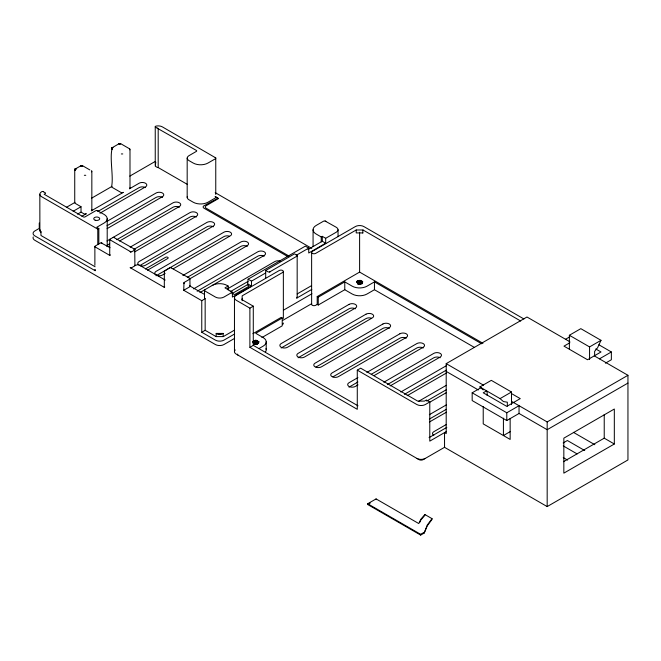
<?xml version="1.0" encoding="UTF-8"?>
<svg xmlns="http://www.w3.org/2000/svg" width="661" height="661" viewBox="0 0 661 661"><rect width="100%" height="100%" fill="white"/><g stroke="black" fill="none" stroke-linecap="round" stroke-linejoin="round"><path stroke-width="0.99" d="M81.03 165.729C84.434 165.581 78.808 165.845 82.369 166.043C81.51 165.424 80.973 165.647 82.501 165.729M119.112 143.883C123.367 143.437 116.642 144.04 120.525 143.569L129.994 149.064L129.994 188.063M164.663 286.601A1.198 0.694 0 0 0 164.663 287.576L130.11 267.622A1.198 0.694 0 0 0 131.803 267.622L134.555 266.036A1.198 0.694 0 0 0 134.902 265.631L134.745 249.288L113.675 237.373A1.198 0.694 0 0 0 112.824 237.572M362.377 282.825L362.567 281.338L362.377 282.825L359.964 283.941M80.113 166.208L75.337 168.968L74.792 169.695L75.09 170.497L75.941 169.026L75.337 168.968L74.734 169.96L74.734 201.96M75.081 169.199L75.428 168.96L74.9 170.356L75.081 169.199L75.767 169.125L74.776 170.191L75.635 168.935L74.734 169.96L74.966 169.307L75.263 169.018L74.9 170.356M111.734 185.923C113.634 175.619 109.148 156.087 112.51 147.56C111.618 147.486 111.684 149.716 112.196 148.585C113.692 145.817 110.594 150.882 112.337 147.61L119.327 143.569L120.666 143.693M111.891 148.998C112.643 146.122 112.006 149.419 111.957 147.948L112.254 147.659M362.707 281.751L362.484 282.569A3.107 1.793 0 0 1 361.03 283.486L357.593 283.437M120.525 143.569L119.195 143.693M111.775 148.469C112.585 146.916 112.279 148.081 111.783 148.328M82.038 165.498L80.948 165.977L81.766 165.861M164.316 287.089L164.333 271.208L169.753 267.746A1.198 0.694 0 0 1 170.604 267.548L189.872 278.421L190.029 286.353M74.792 169.695L75.205 169.092L74.784 169.827M253.337 342.481L254.791 341.605L257.236 341.919M254.006 343.811L257.443 344.05L254.006 343.588C261.211 345.637 257.013 337.341 252.766 341.679M359.609 283.9L360.542 283.858C364.789 281.834 358.055 279.025 356.618 281.974M361.997 282.677L362.038 282.255M80.923 166.151L81.766 165.952M119.079 144.123L119.327 143.569L120.509 143.768M256.542 340.324L254.51 340.589L253.287 341.861L254.873 340.655L258.162 341.456M362.6 282.156C361.162 278.463 351.991 283.305 360.427 280.347M189.988 278.587L189.682 278.273L190.029 278.768A1.198 0.694 0 0 1 189.682 279.256L184.593 282.189A1.198 0.694 -60 0 0 183.989 282.825L183.741 290.27L201.762 300.672L205.158 298.714L205.158 330.293L215.445 336.234A5.999 3.462 0 0 0 216.188 336.598L223.17 336.598A5.999 3.462 0 0 0 223.922 336.234L234.589 330.079M94.92 270.44L94.92 269.795L95.234 270.746L34.81 235.861A5.999 3.462 0 0 1 34.81 230.97L39.255 228.392L39.255 223.013M95.234 269.771L94.92 270.151M258.154 342.233L257.443 343.472L254.369 343.737M359.138 283.908L357.89 283.949L360.964 283.693C364.343 281.421 358.047 279.173 356.651 281.702M91.689 171.877L91.689 171.059M129.853 149.84L129.539 148.94M183.857 283.106L183.741 283.66L183.989 282.825M112.081 148.163L112.155 147.75M424.197 533.055L427.279 525.032L432.03 518.662L424.883 514.531L420.908 519.141L418.777 523.562L376.084 498.915L367.706 503.748L367.706 504.525L420.652 535.096L424.197 533.055L427.279 525.809L432.03 519.439L432.03 518.662M255.832 340.299L257.443 341.117L258.154 342.357M359.716 280.322L361.327 281.264M357.221 282.503L357.89 281.875L357.171 282.396M258.492 342.803L258.682 341.316L258.715 342.448L257.732 343.414M569.369 348.868L569.369 335.259L580.812 328.657L601.006 340.316L597.635 347.669L594.619 351.363L594.619 355.453M74.809 170.117L75.941 169.026M111.808 148.75L112.51 148.047M419.628 522.57L420.908 519.918L424.883 515.307L424.883 514.531M253.337 341.621L254.006 340.869M253.337 342.596L254.006 341.853L253.477 342.365M357.221 281.644L359.865 280.892L362.567 282.313M357.221 282.619L357.89 281.875M75.09 169.522L75.205 169.092M357.361 282.387L359.865 281.875L361.98 282.619M357.361 283.371L358.254 282.71L357.361 283.247M74.9 169.72L75.718 168.935M111.899 148.361L112.717 147.577L112.073 147.841M204.588 290.063L205.05 289.601L204.588 290.063A1.801 1.041 0 0 0 205.05 291.063L215.445 297.062A5.999 3.462 0 0 0 223.922 297.062L232.399 292.17L232.399 297.062L251.486 286.048L251.486 281.148L265.689 272.952M241.852 299.193L242.157 298.78M265.689 270.506L294.525 253.857L296.64 255.08A1.801 1.041 0 0 1 297.103 256.08L269.548 271.993A1.801 1.041 0 0 1 267.804 271.729L265.689 270.506L265.689 278.107M252.733 341.952L255.369 340.845L258.096 341.621M155.789 162.193L155.302 165.721A1.198 0.694 0 0 0 155.591 166.423L157.219 167.365A1.198 0.694 0 0 0 158.194 167.564L187.484 184.469M254.791 340.754L255.477 340.332L254.791 340.754L257.071 341.035M359.138 280.603L358.675 280.768L359.609 280.603L359.022 280.413M357.584 283.156L358.254 282.71M251.486 286.048L248.09 284.09L247.437 284.569A0.901 0.521 0 0 0 247.668 285.065L248.726 285.684A0.901 0.521 0 0 1 248.726 286.411L235.159 294.252A0.901 0.521 0 0 1 233.887 294.252L232.251 293.302M296.64 256.551L297.103 256.08M253.7 343.53L253.7 343.009L255.245 342.538L257.749 343.315L254.303 342.712M112.114 147.924L112.932 147.667M134.827 265.292L135.406 265.334A0.901 0.521 0 0 0 136.042 265.177L138.372 264.565L165.192 280.049M247.668 284.337L248.09 279.19L305.332 246.14L308.728 248.098L308.728 252.998L325.683 243.207L325.683 238.307L336.284 232.193A5.999 3.462 0 0 0 336.284 227.293L325.096 221.03A1.801 1.041 0 0 0 323.353 221.295L316.148 225.459A10.493 6.056 0 0 0 316.148 234.027L321.238 236.96L322.295 236.349L325.683 238.307M134.902 265.631L135.406 265.334L134.91 265.515M66.348 207.372L75.09 202.324A1.198 0.694 0 0 0 75.09 203.299L81.022 206.728L81.022 212.115L77.511 214.147M91.606 198.176L112.081 186.352A1.198 0.694 0 0 0 112.081 187.327L120.781 192.351A1.801 1.041 0 0 0 123.318 192.351L91.309 210.834A1.801 1.041 0 0 0 91.59 209.578M129.812 176.115L153.955 162.176A5.999 3.462 0 0 1 155.203 161.623M73.156 211.272L81.022 206.728M81.898 216.263L86.327 213.71A1.801 1.041 0 0 1 83.782 213.71L81.022 212.115M98.051 211.346L139.116 187.633A4.495 2.594 0 0 1 145.478 187.633M99.951 213.189L145.478 186.898A4.495 2.594 0 0 0 145.478 183.229A4.495 2.594 0 0 0 139.116 183.229L129.473 188.798A1.801 1.041 0 0 0 129.936 187.798M106.983 221.369L156.079 193.02A4.495 2.594 0 0 1 162.441 193.02A4.495 2.594 0 0 1 162.441 196.697L107.09 228.648M98.836 228.516L96.713 227.293L104.132 223.013A10.493 6.056 0 0 0 104.132 214.445L97.184 210.619A1.801 1.041 0 0 0 95.44 210.892L85.054 216.891A1.198 0.694 0 0 1 83.36 216.891L44.138 194.243L45.196 193.632A1.198 0.694 0 0 0 45.502 192.962L42.965 191.492A1.198 0.694 0 0 0 41.8 191.673L41.593 191.797A5.999 3.462 0 0 0 41.593 196.689L97.77 229.127L98.836 228.516L98.836 243.942M106.983 225.773L156.079 197.424A4.495 2.594 0 0 1 162.441 197.424M106.983 240.951L173.042 202.811A4.495 2.594 0 0 1 179.395 202.811A4.495 2.594 0 0 1 179.395 206.488L119.591 241.017M106.983 245.355L109.66 243.81M116.799 239.687L173.042 207.224A4.495 2.594 0 0 1 179.395 207.224M130.192 247.14L189.996 212.602A4.495 2.594 0 0 1 196.358 212.602A4.495 2.594 0 0 1 196.358 216.279L134.761 251.841M133.762 249.478L189.996 217.015A4.495 2.594 0 0 1 196.358 217.015M140.008 265.458L206.959 226.806A4.495 2.594 0 0 1 213.321 226.806M145.395 268.953L165.622 257.286A1.496 0.868 0 0 1 167.737 257.286A1.496 0.868 0 0 1 167.737 258.509L147.519 270.184M156.079 275.769L223.922 236.597A4.495 2.594 0 0 1 229.35 236.184M165.118 273.489L162.441 275.034A4.495 2.594 0 0 1 156.079 275.034A4.495 2.594 0 0 1 156.079 271.357L223.922 232.193A4.495 2.594 0 0 1 230.284 232.193A4.495 2.594 0 0 1 230.284 235.861L173.149 268.845M182.857 275.48L240.885 241.984A4.495 2.594 0 0 1 247.239 241.984A4.495 2.594 0 0 1 247.239 245.652L189.22 279.157M187.319 277.314L240.885 246.388A4.495 2.594 0 0 1 247.239 246.388M183.741 290.27L189.682 286.841A1.198 0.694 0 0 0 189.682 285.866L204.546 294.451M193.574 288.882L257.84 251.775A4.495 2.594 0 0 1 264.202 251.775A4.495 2.594 0 0 1 264.202 255.443L199.928 292.559M197.143 291.228L257.84 256.179A4.495 2.594 0 0 1 264.202 256.179M228.161 289.964L228.161 286.048L224.98 287.882L232.399 292.17M227.491 288.882L274.802 261.566A4.495 2.594 0 0 1 280.231 261.153M230.168 291.741L248.024 281.437M296.293 255.278L308.728 248.098M307.985 249.511L322.295 241.248L325.683 243.207M232.069 293.583L247.239 284.825M520.728 321.048L363.005 229.987L356.213 229.987L315.718 253.361A2.396 1.388 0 0 1 312.331 253.361A2.396 1.388 0 0 1 312.331 251.403L355.37 226.558A5.999 3.462 0 0 1 363.847 226.558L523.917 318.974M201.762 300.672L201.762 332.252L205.158 330.293M242.157 300.738L242.157 295.839L282.652 272.464A2.396 1.388 0 0 0 282.652 270.506A2.396 1.388 0 0 0 279.256 270.506L236.217 295.351A5.999 3.462 0 0 0 236.217 300.243L249.891 308.142L253.287 306.183L253.287 345.356L358.006 405.813M297.186 293.93L311.405 285.726M234.638 333.962L223.922 340.151A5.999 3.462 0 0 1 215.445 340.151L201.762 332.252M311.818 289.402L296.64 298.169A1.801 1.041 0 0 0 297.103 297.161M234.589 338.399L223.922 344.555A5.999 3.462 0 0 1 215.445 344.555L34.81 240.265A5.999 3.462 0 0 1 33.257 236.927M283.495 310.158L311.951 293.732M252.899 333.706L281.165 317.387L282.222 317.999L282.222 325.832L261.905 337.556M311.711 303.928A2.396 1.388 0 0 0 312.827 305.489A2.396 1.388 0 0 0 315.718 305.266L317.206 304.407L317.206 296.574L359.609 272.092L482.951 343.307M282.222 317.999L255.724 333.293L263.144 337.581A10.493 6.056 0 0 1 263.144 346.149L259.021 348.529M317.206 296.574L318.263 297.186L344.769 281.883L352.189 286.172A10.493 6.056 0 0 0 367.029 286.172L374.448 281.883L481.679 343.794M282.834 320.337L311.438 303.82M317.206 304.407L318.263 305.018L344.769 289.716L352.189 294.005A10.493 6.056 0 0 0 367.029 294.005L374.448 289.716L474.532 347.504M249.891 308.142L249.891 347.314L253.287 345.356M281.165 347.983L349.008 308.819A4.495 2.594 0 0 1 355.37 308.819M298.128 357.775L365.971 318.61A4.495 2.594 0 0 1 371.399 318.197M315.983 367.053L382.934 328.401A4.495 2.594 0 0 1 389.288 328.401M332.937 376.844L399.888 338.192A4.495 2.594 0 0 1 406.251 338.192M249.891 347.314L357.279 409.308L357.279 370.135L360.666 368.177L417.702 401.103L424.486 401.103L426.395 400.004L429.782 401.962L429.782 441.135L446.299 431.6M357.932 377.596L349.008 382.744A4.495 2.594 0 0 0 349.008 386.421A4.495 2.594 0 0 0 355.37 386.421L358.047 384.876M366.863 372.44L416.851 343.58A4.495 2.594 0 0 1 423.214 343.58A4.495 2.594 0 0 1 423.214 347.248L374.118 375.597M349.008 387.156L357.932 382M371.325 374.266L416.851 347.983A4.495 2.594 0 0 1 423.214 347.983M383.826 382.232L433.814 353.371A4.495 2.594 0 0 1 440.176 353.371A4.495 2.594 0 0 1 440.176 357.039L390.18 385.9M387.396 384.578L433.814 357.775A4.495 2.594 0 0 1 440.176 357.775M235.266 349.925A5.999 3.462 0 0 0 236.217 354.106L418.975 459.618A2.999 1.735 0 0 0 423.214 459.618L444.556 447.299L444.523 432.625L446.2 433.599L446.2 363.641L526.982 317.007L569.848 341.762M400.781 392.023L446.307 365.74M404.358 394.369L446.307 370.143M407.143 395.699L446.423 373.019M418.636 401.301L446.307 385.322M426.675 401.07L446.307 389.734M429.782 401.962L425.329 404.532A5.999 3.462 0 0 1 416.851 404.532L357.279 370.135M429.46 402.4L446.423 392.601M429.353 414.703L446.307 404.912M483.224 389.907L479.861 386.958L491.305 380.356L511.498 392.014L511.498 404.648M472.169 392.791L506.789 412.778L519.042 405.697L519.042 413.472L506.789 420.545L472.169 400.566L472.169 392.791L480.927 387.734M565.535 339.267L569.79 336.813M429.353 419.107L446.307 409.316M429.46 421.982L446.423 412.191M486.587 390.849L483.224 392.791L506.789 406.391L520.248 398.624L511.523 393.584M569.873 342.745L563.982 346.141L587.538 359.749L601.006 351.974L595.768 348.95M446.307 424.494L433.814 431.707A4.495 2.594 0 0 0 433.814 435.384M429.055 437.64L446.811 427.386M479.861 386.958L500.055 398.616L511.498 392.014M569.369 335.259L589.562 346.918L601.006 340.316M599.453 358.849L611.359 351.974L611.359 359.749L605.41 363.186M367.706 504.525L370.218 503.079M510.152 431.658L503.418 435.541L503.418 418.149M511.523 401.359L547.176 421.941L627.95 375.299L627.95 459.949L547.176 506.582L444.523 447.315M627.95 383.074L547.176 429.708L518.968 413.422M563.164 442.944L567.369 440.515L584.737 450.546M367.706 503.748L420.652 534.319L424.197 532.279M563.486 461.692L604.228 438.169L614.325 444.002L614.325 409.027L563.833 438.169L563.833 473.152L614.325 444.002M358.254 281.85L360.08 281.644L362.046 282.454M253.287 342.373L255.972 341.853L258.112 342.662M357.237 282.131L360.559 281.768L362.038 283.23M253.353 342.109L256.675 341.745L258.112 343.026L256.195 341.621L254.006 341.968L255.245 341.679M119.707 143.536L120.145 143.536M359.254 283.759L361.03 283.486M252.956 342.927L256.195 343.58L254.791 343.836M216.188 336.598L216.188 333.417L223.17 333.417L223.17 336.598M121.343 153.939L122.756 153.939M84.344 175.297L85.765 175.297M360.542 281.875L358.675 281.751L361.327 282.115L362.038 283.354L360.964 283.693M357.89 283.833L358.675 283.982M358.675 282.734L360.542 282.734L361.856 283.734M358.675 283.709L359.138 283.536L358.254 283.809M112.081 149.138L112.081 148.295M74.957 169.439L75.511 169.406M75.09 170.497L75.081 169.654M269.548 271.993L270.349 271.729M258.815 341.687L258.591 342.555A3.107 1.793 0 0 1 257.146 343.464L255.369 343.737M81.171 166.043C81.146 164.837 83.278 166.787 82.063 165.481M357.675 282.9L361.625 283.148M254.303 343.827L257.236 343.646M254.006 343.712L257.146 343.464M359.138 283.66L360.964 283.866L360.08 283.842M362.699 232.994L363.005 229.987M358.097 282.982L361.98 283.602M254.212 342.96L257.658 343.307M81.171 165.605L82.584 165.919M256.195 343.703L257.071 343.555M81.551 165.572L82.286 165.994M256.195 342.72C251.808 343.084 252.915 342.803 257.236 342.894M356.213 229.987L356.213 232.92L363.005 232.92M157.929 128.391L157.219 128.193L196.358 150.427A1.198 0.694 0 0 1 196.358 151.402L188.939 155.69A5.999 3.462 0 0 0 188.939 160.582L193.177 163.027A10.493 6.056 0 0 0 208.017 163.027L215.23 158.871A1.801 1.041 0 0 0 215.693 157.863L162.408 126.904A5.999 3.462 0 0 0 156.013 126.119A1.198 0.694 0 0 0 155.294 126.962L157.425 128.292M256.195 343.827L257.071 343.968M358.122 280.735L358.675 280.652L357.89 280.892M94.878 265.284L94.878 246.512A1.198 0.694 0 0 1 95.234 246.024L100.315 243.083A1.198 0.694 0 0 1 101.166 242.884L110.032 247.71M110.073 239.166A1.198 0.694 0 0 0 109.718 239.654L130.952 251.915A1.198 0.694 0 0 0 131.803 251.717L134.555 250.122A1.198 0.694 0 0 0 134.91 249.635L134.555 249.139L134.869 249.453M137.505 264.433L138.19 264.483M217.981 198.16L203.993 205.753A2.999 1.735 0 0 0 203.993 208.198L287.907 256.642M113.675 237.373L114.527 237.572L113.981 237.398M101.166 242.884L102.017 243.083L101.48 242.901M130.952 251.915L130.11 251.717L130.647 251.891M170.604 267.548L171.447 267.746L170.91 267.573M137.736 264.417L138.372 264.565M91.383 170.968L91.838 171.092L91.838 210.099M357.675 283.693L358.188 283.85M325.096 221.03L325.898 221.295M81.766 165.655L82.617 166.151M42.965 191.492L43.502 191.673M97.184 210.619L97.985 210.892M361.327 283.222L359.138 282.685L360.964 283.015L361.856 283.957M598.866 344.761L611.359 351.974M594.272 355.858L627.95 375.299M215.197 192.632L311.777 248.396M187.385 196.408A5.999 3.462 0 0 0 188.939 199.754L193.177 202.2A10.493 6.056 0 0 0 208.017 202.2L215.23 198.036A1.801 1.041 0 0 0 215.23 196.573L218.353 198.622L206.108 205.753A2.999 1.735 0 0 0 206.108 208.198L288.857 255.972M573.409 432.344L594.842 444.721M446.2 363.641L483.538 385.198M446.2 371.416L478.349 389.973M82.369 165.605L89.855 169.927M563.238 445.902L577.136 453.925M563.238 457.561L567.584 460.073M248.09 279.19L251.486 281.148M228.161 286.048L227.103 285.436A10.493 6.056 0 0 0 212.264 285.436M242.157 299.755L253.287 306.183M205.158 298.714L205.05 298.656A1.801 1.041 0 0 1 204.588 297.648M95.101 266.755L41.593 235.861A5.999 3.462 0 0 1 40.957 235.432L40.957 231.4M215.23 196.573L217.857 198.11M257.732 342.15L258.162 342.431M361.856 283.61L361.856 282.635L360.964 281.908M95.035 246.859L110.073 255.567A1.198 0.694 0 0 1 110.073 254.592M164.333 271.745L164.663 272.026L164.316 271.464M500.055 398.616L503.418 401.566L507.326 402.194L507.326 406.077M215.23 157.401L215.693 157.863M109.759 239.836L109.718 255.08M39.883 230.664L39.834 194.243M604.228 414.513L604.228 438.169M589.562 346.918L589.562 359.551M547.176 421.941L547.176 506.582M510.152 418.471L510.152 439.425L483.224 423.883L483.224 406.49M506.789 412.778L506.789 420.545M487.132 391.51L487.132 395.394M420.652 534.319L420.652 535.096M376.084 498.915L376.084 499.691M374.448 281.883L374.448 289.716M360.08 283.718L359.609 283.544M359.609 232.234L359.609 272.092M344.769 281.883L344.769 289.716M338.044 229.739L338.044 236.671M322.295 236.349L322.295 241.248M321.238 236.96L321.238 241.86M318.263 297.186L318.263 305.018M313.074 229.739L313.074 246.578M311.628 252.386L311.628 304.283M297.169 255.815L297.169 297.433M283.354 271.481L283.354 318.404M266.218 341.861L266.218 349.702M257.972 342.613L257.749 343.439L256.658 342.712M257.749 342.464L256.658 341.729M256.195 341.737L255.724 341.563M234.465 297.797L234.465 351.66M215.759 158.136L215.759 194.45M204.522 290.328L204.522 297.59M187.179 158.136L187.179 197.309M158.194 128.391L158.194 167.564M155.244 126.796L155.244 164.928M107.206 218.725L107.206 246.652M97.77 229.127L97.77 244.553M283.272 323.022A2.396 1.388 0 0 1 282.652 324.361M238.34 355.329A2.999 1.735 0 0 1 237.456 354.106M425.329 458.395A5.999 3.462 0 0 1 416.851 458.395M266.019 348.512A10.493 6.056 0 0 1 265.416 352.016M109.536 246.33A4.495 2.594 0 0 1 107.214 246.33M140.049 265.656A4.495 2.594 0 0 0 145.478 265.243L213.321 226.07A4.495 2.594 0 0 0 213.321 222.402A4.495 2.594 0 0 0 206.959 222.402L139.116 261.566A4.495 2.594 0 0 0 139.116 265.243M39.883 229.805A5.999 3.462 0 0 0 40.957 232.251L40.957 232.176A5.693 3.288 0 0 1 40.164 230.119M223.17 333.417A5.999 3.462 0 0 1 216.188 333.417M222.625 333.665A5.693 3.288 0 0 1 216.734 333.665M155.451 162.515L155.451 162.515M349.008 304.407L281.165 343.58A4.495 2.594 0 0 0 281.165 347.248A4.495 2.594 0 0 0 287.527 347.248L355.37 308.084A4.495 2.594 0 0 0 355.37 304.407A4.495 2.594 0 0 0 349.008 304.407M365.971 314.198L298.128 353.371A4.495 2.594 0 0 0 298.128 357.039A4.495 2.594 0 0 0 304.49 357.039L372.333 317.875A4.495 2.594 0 0 0 372.333 314.198A4.495 2.594 0 0 0 365.971 314.198M382.934 323.989L315.09 363.162A4.495 2.594 0 0 0 315.09 366.838A4.495 2.594 0 0 0 321.444 366.838L389.288 327.666A4.495 2.594 0 0 0 389.288 323.989A4.495 2.594 0 0 0 382.934 323.989M399.888 333.788L332.045 372.953A4.495 2.594 0 0 0 332.045 376.63A4.495 2.594 0 0 0 338.407 376.63L406.251 337.457A4.495 2.594 0 0 0 406.251 333.788A4.495 2.594 0 0 0 399.888 333.788M358.675 282.611L358.254 282.834L358.675 282.611M254.791 340.63L254.369 340.853L254.791 340.63M95.234 246.999L94.878 246.512L95.234 246.999M95.217 220.22A2.999 1.735 0 0 0 99.712 218.725A2.999 1.735 0 0 0 95.217 217.229A2.999 1.735 0 0 0 95.217 220.22"/></g></svg>
